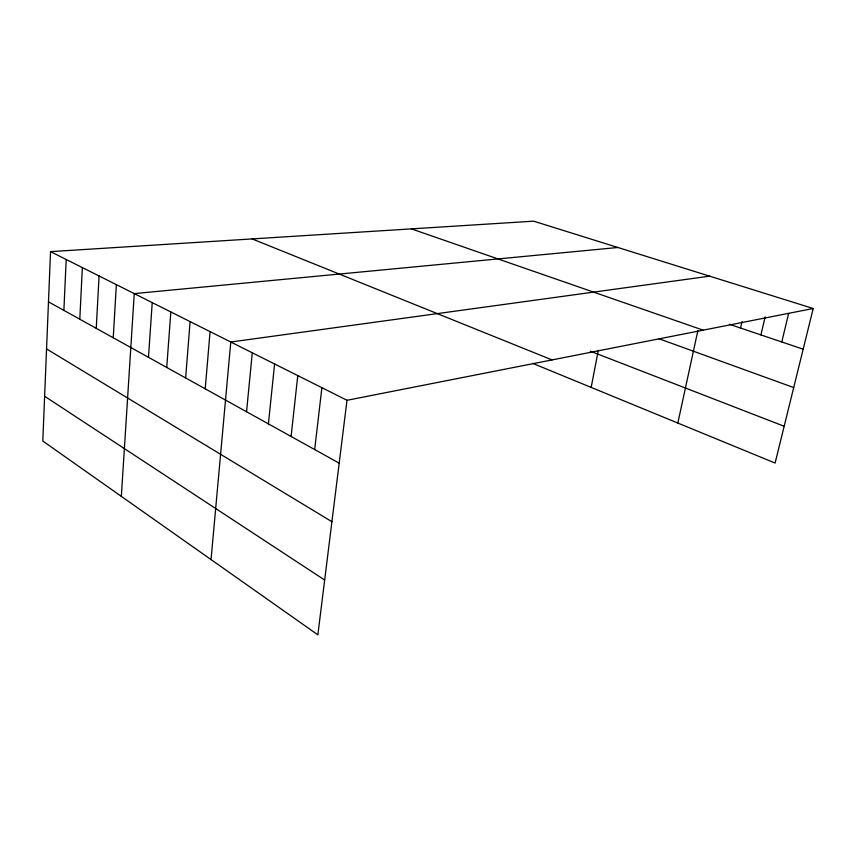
<?xml version="1.0" encoding="UTF-8"?>
<svg xmlns="http://www.w3.org/2000/svg" width="856" height="856" viewBox="0 0 856 856"><rect width="100%" height="100%" fill="white"/><g stroke="black" fill="none" stroke-linecap="round" stroke-linejoin="round"><path stroke-width="1.28" d="M50.536 251.632L42.8 441.033L317.854 634.831L347.001 400.287L50.536 251.632L533.63 221.169L813.2 308.502L775.097 463.053L532.593 363.319M63.89 310.386L66.19 259.475M79.801 319.213L82.358 267.586M96.247 328.34L99.071 275.964M113.238 337.767L116.363 284.641M121.338 496.373L134.253 293.608L617.904 247.491M148.473 357.327L152.229 302.617M166.738 367.459L170.836 311.948M185.645 377.945L190.107 321.61M205.226 388.817L210.073 331.625M211.036 559.578L230.788 342.015L709.678 276.156M246.56 411.757L252.274 352.79M268.41 423.88L274.594 363.982M291.094 436.474L297.781 375.613M314.666 449.56L321.899 387.704M591.196 387.415L598.291 350.254M677.834 423.046L697.865 330.641M740.568 328.041L742.013 321.674M760.92 334.91L765.125 316.923M781.774 341.961L788.644 313.392M347.001 400.287L813.2 308.502M729.387 324.264L803.163 349.195M411.394 228.873L703.172 330.159M658.949 338.73L793.705 387.565M590.319 351.185L784.171 426.267M252.135 238.91L552.067 359.916M48.482 301.836L339.19 463.16M46.566 348.948L331.914 521.7M44.63 396.264L324.67 580.036"/></g></svg>
